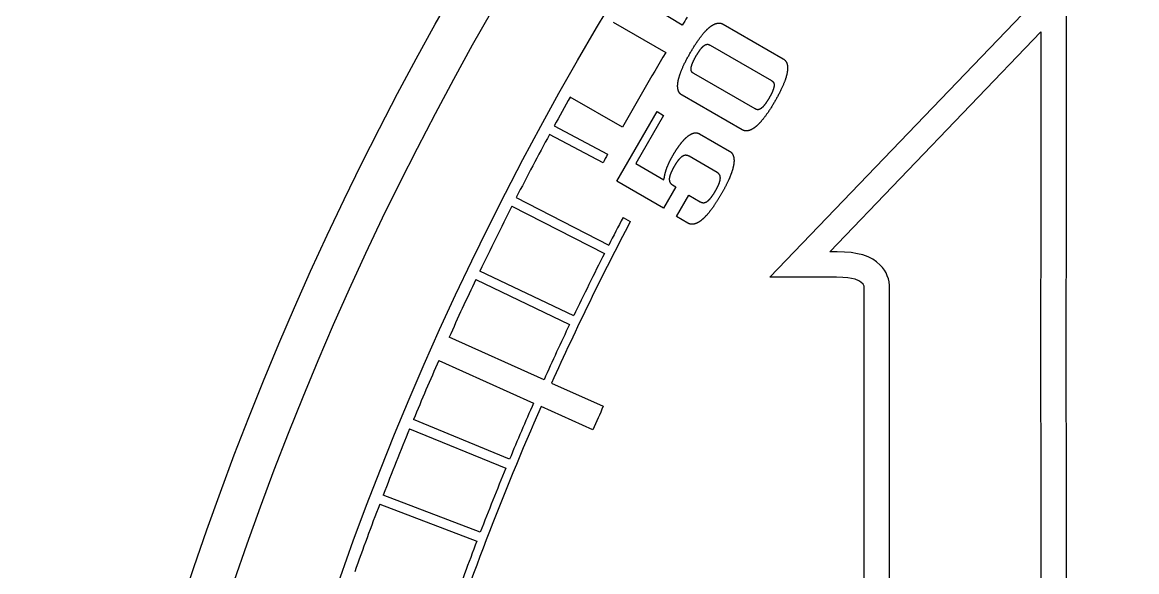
# Model space of a CAD drawing. Extents: x -19.1 to 19.1, y -19.1 to 19.1.
# Drawn here: x -19.15 to -12.61, y 6.12 to 9.34 of the extents above; entities that cross this region are included whole.
import ezdxf

# ---------------------------------------------------------------- set-up
doc = ezdxf.new("R2010")
doc.units = 0
doc.header["$LTSCALE"] = 32.67
doc.layers.add('G_OM_TRIE_D_ESQUISSE__ISO_', color=7, linetype='Continuous')
doc.layers.add('VISIBLE__ISO_', color=7, linetype='Continuous')

msp = doc.modelspace()

# ---------------------------------------------------------------- linework, layer by layer
at = {"layer": 'G_OM_TRIE_D_ESQUISSE__ISO_', "color": 7, "linetype": 'Continuous'}
msp.add_circle((0, 0), 18.9, dxfattribs=at)
at = {"layer": 'VISIBLE__ISO_', "color": 7, "linetype": 'Continuous'}
for p, q in [((-14.7643, 7.8457), (-13.0255, 9.659)), ((-13.0255, 9.659), (-13.0255, 7.9789)), ((-15.2784, 9.3255), (-15.582, 9.5103)), ((-15.6833, 9.3423), (-15.3755, 9.1646)), ((-15.0382, 9.3308), (-14.6871, 9.1283)), ((-14.4126, 7.9957), (-13.1755, 9.2859)), ((-13.1755, 9.2859), (-13.1755, 7.9795)), ((-15.1154, 9.208), (-14.755, 8.9999)), ((-14.8508, 8.8341), (-15.2111, 9.0421)), ((-15.6288, 8.7257), (-15.9366, 8.9034)), ((-14.9279, 8.7112), (-15.2788, 8.914)), ((-15.6616, 8.4088), (-15.4254, 8.8177)), ((-15.3875, 8.7958), (-15.5512, 8.5125)), ((-15.4254, 8.8177), (-15.3875, 8.7958)), ((-16.03, 8.734), (-15.7161, 8.5673)), ((-15.7432, 8.5174), (-16.0572, 8.684)), ((-15.1767, 8.6875), (-15.0017, 8.5865)), ((-15.5512, 8.5125), (-15.3865, 8.4174)), ((-15.0742, 8.4609), (-15.2382, 8.5557)), ((-15.3882, 8.251), (-15.6616, 8.4088)), ((-15.3157, 8.3764), (-15.3882, 8.251)), ((-15.3352, 8.3877), (-15.3157, 8.3764)), ((-16.2522, 8.3132), (-15.7098, 8.0346)), ((-15.3122, 8.2017), (-15.2397, 8.3271)), ((-15.2397, 8.3271), (-15.1736, 8.2889)), ((-16.2778, 8.263), (-15.7347, 7.9857)), ((-15.6259, 8.1965), (-15.5833, 8.173)), ((-15.2459, 8.1635), (-15.3122, 8.2017)), ((-14.3688, 7.9957), (-14.4126, 7.9957)), ((-14.3272, 7.9934), (-14.3688, 7.9957)), ((-14.288, 7.9911), (-14.3272, 7.9934)), ((-14.2511, 7.9841), (-14.288, 7.9911)), ((-14.2187, 7.9772), (-14.2511, 7.9841)), ((-14.1887, 7.9657), (-14.2187, 7.9772)), ((-13.1755, 7.9795), (-13.1778, 7.6979)), ((-13.0255, 7.9789), (-13.0278, 7.6973)), ((-14.161, 7.9518), (-14.1887, 7.9657)), ((-14.138, 7.9357), (-14.161, 7.9518)), ((-14.1172, 7.9172), (-14.138, 7.9357)), ((-14.1033, 7.9034), (-14.1172, 7.9172)), ((-15.9149, 7.6202), (-16.4657, 7.8821)), ((-14.3729, 7.8457), (-14.7643, 7.8457)), ((-14.3358, 7.8436), (-14.3729, 7.8457)), ((-14.0918, 7.8872), (-14.1033, 7.9034)), ((-14.0826, 7.871), (-14.0918, 7.8872)), ((-14.0757, 7.8549), (-14.0826, 7.871)), ((-14.0687, 7.8364), (-14.0757, 7.8549)), ((-16.4894, 7.8323), (-15.9393, 7.569)), ((-14.3063, 7.8419), (-14.3358, 7.8436)), ((-14.2642, 7.834), (-14.3063, 7.8419)), ((-14.2422, 7.8255), (-14.2642, 7.834)), ((-14.2311, 7.8178), (-14.2422, 7.8255)), ((-14.2179, 7.806), (-14.2311, 7.8178)), ((-14.2122, 7.7928), (-14.2179, 7.806)), ((-14.2118, 7.7889), (-14.2122, 7.7928)), ((-14.2118, 5.7126), (-14.2118, 7.7889)), ((-14.0641, 7.818), (-14.0687, 7.8364)), ((-14.0618, 7.7972), (-14.0641, 7.818)), ((-14.0618, 5.7084), (-14.0618, 7.7972)), ((-13.1778, 7.6979), (-13.1778, 7.1302)), ((-13.0278, 7.6973), (-13.0278, 7.1308)), ((-16.0894, 7.2444), (-16.6462, 7.4932)), ((-16.7067, 7.3573), (-16.1506, 7.107)), ((-16.045, 7.2246), (-15.7416, 7.089)), ((-13.1778, 7.1302), (-13.1755, 6.8555)), ((-13.0278, 7.1308), (-13.0255, 6.8562)), ((-15.8031, 6.9507), (-16.1063, 7.0871)), ((-16.2916, 6.7777), (-16.8551, 7.0108)), ((-16.8777, 6.9562), (-16.3132, 6.7255)), ((-13.1755, 6.8555), (-13.1755, 5.6577)), ((-13.0255, 6.8562), (-13.0255, 5.6601)), ((-16.4634, 6.349), (-17.033, 6.5668)), ((-17.0532, 6.514), (-16.4832, 6.2972))]:
    msp.add_line(p, q, dxfattribs=at)
for points in [[(-15.2308, 9.1641), (-15.2282, 9.1685), (-15.2256, 9.1729), (-15.223, 9.1773), (-15.2203, 9.1817), (-15.2177, 9.1861), (-15.2151, 9.1904), (-15.2124, 9.1948), (-15.2097, 9.1991), (-15.207, 9.2035), (-15.2043, 9.2078), (-15.2015, 9.212), (-15.1988, 9.2163), (-15.196, 9.2204), (-15.1933, 9.2245), (-15.1906, 9.2285), (-15.1879, 9.2324), (-15.1853, 9.2362), (-15.1827, 9.2399), (-15.1801, 9.2435), (-15.1776, 9.2469), (-15.1751, 9.2503), (-15.1727, 9.2535), (-15.1703, 9.2567), (-15.168, 9.2597), (-15.1657, 9.2626), (-15.1635, 9.2654), (-15.1613, 9.2681), (-15.1592, 9.2707), (-15.1572, 9.2732), (-15.1552, 9.2756), (-15.1532, 9.2779), (-15.1514, 9.28), (-15.1496, 9.2821), (-15.1478, 9.2841), (-15.1461, 9.286), (-15.1445, 9.2878), (-15.1428, 9.2896), (-15.1412, 9.2913), (-15.1396, 9.2929), (-15.1381, 9.2946), (-15.1365, 9.2962), (-15.1349, 9.2978), (-15.1333, 9.2994), (-15.1317, 9.3009), (-15.1301, 9.3024), (-15.1286, 9.3039), (-15.127, 9.3054), (-15.1254, 9.3068), (-15.1238, 9.3082), (-15.1222, 9.3096), (-15.1206, 9.311), (-15.119, 9.3123), (-15.1174, 9.3136), (-15.1158, 9.3149), (-15.1142, 9.3161), (-15.1127, 9.3173), (-15.1111, 9.3185), (-15.1095, 9.3197), (-15.1079, 9.3208), (-15.1063, 9.3219), (-15.1047, 9.323), (-15.1031, 9.324), (-15.1015, 9.325), (-15.0999, 9.3259), (-15.0983, 9.3269), (-15.0967, 9.3278), (-15.0952, 9.3286), (-15.0936, 9.3294), (-15.092, 9.3302), (-15.0904, 9.331), (-15.0888, 9.3317), (-15.0872, 9.3324), (-15.0856, 9.333), (-15.0841, 9.3336), (-15.0825, 9.3342), (-15.0809, 9.3347), (-15.0793, 9.3352), (-15.0777, 9.3356), (-15.0761, 9.336), (-15.0746, 9.3364), (-15.073, 9.3367), (-15.0714, 9.3369), (-15.0699, 9.3372), (-15.0683, 9.3373), (-15.0668, 9.3375), (-15.0653, 9.3376), (-15.0638, 9.3376), (-15.0624, 9.3376), (-15.0609, 9.3376), (-15.0596, 9.3375), (-15.0582, 9.3374), (-15.0569, 9.3373), (-15.0557, 9.3371), (-15.0545, 9.3369), (-15.0533, 9.3366), (-15.0521, 9.3364), (-15.051, 9.3361), (-15.0499, 9.3358), (-15.0489, 9.3355), (-15.0479, 9.3352), (-15.0469, 9.3349), (-15.046, 9.3345), (-15.0451, 9.3342), (-15.0442, 9.3338), (-15.0434, 9.3334), (-15.0426, 9.3331), (-15.0418, 9.3327), (-15.0411, 9.3323), (-15.0403, 9.332), (-15.0396, 9.3316), (-15.0389, 9.3312), (-15.0382, 9.3308)], [(-15.2788, 8.914), (-15.2795, 8.9144), (-15.2802, 8.9148), (-15.2809, 8.9153), (-15.2816, 8.9157), (-15.2823, 8.9162), (-15.283, 8.9167), (-15.2837, 8.9172), (-15.2844, 8.9177), (-15.2852, 8.9183), (-15.2859, 8.9189), (-15.2867, 8.9195), (-15.2875, 8.9202), (-15.2882, 8.9209), (-15.289, 8.9217), (-15.2898, 8.9225), (-15.2906, 8.9233), (-15.2914, 8.9241), (-15.2922, 8.9251), (-15.293, 8.926), (-15.2938, 8.927), (-15.2946, 8.9281), (-15.2953, 8.9292), (-15.2961, 8.9303), (-15.2968, 8.9315), (-15.2976, 8.9328), (-15.2983, 8.9341), (-15.2989, 8.9355), (-15.2996, 8.9368), (-15.3002, 8.9383), (-15.3008, 8.9397), (-15.3013, 8.9412), (-15.3018, 8.9428), (-15.3023, 8.9443), (-15.3028, 8.9459), (-15.3032, 8.9475), (-15.3036, 8.9491), (-15.3039, 8.9507), (-15.3042, 8.9524), (-15.3045, 8.954), (-15.3047, 8.9557), (-15.3049, 8.9574), (-15.3051, 8.9592), (-15.3052, 8.9609), (-15.3054, 8.9627), (-15.3054, 8.9645), (-15.3055, 8.9663), (-15.3055, 8.9681), (-15.3055, 8.9699), (-15.3055, 8.9718), (-15.3054, 8.9737), (-15.3053, 8.9756), (-15.3052, 8.9775), (-15.305, 8.9794), (-15.3049, 8.9813), (-15.3047, 8.9833), (-15.3044, 8.9853), (-15.3042, 8.9873), (-15.3039, 8.9893), (-15.3036, 8.9913), (-15.3033, 8.9933), (-15.3029, 8.9953), (-15.3025, 8.9974), (-15.3021, 8.9995), (-15.3017, 9.0016), (-15.3012, 9.0037), (-15.3007, 9.0058), (-15.3003, 9.0079), (-15.2997, 9.01), (-15.2992, 9.0122), (-15.2986, 9.0143), (-15.298, 9.0165), (-15.2974, 9.0186), (-15.2968, 9.0208), (-15.2962, 9.023), (-15.2955, 9.0253), (-15.2948, 9.0276), (-15.294, 9.0299), (-15.2932, 9.0323), (-15.2924, 9.0348), (-15.2915, 9.0374), (-15.2905, 9.0401), (-15.2895, 9.043), (-15.2885, 9.0459), (-15.2873, 9.0489), (-15.2862, 9.052), (-15.2849, 9.0552), (-15.2836, 9.0586), (-15.2822, 9.062), (-15.2807, 9.0655), (-15.2792, 9.0692), (-15.2776, 9.0729), (-15.2759, 9.0767), (-15.2742, 9.0806), (-15.2724, 9.0846), (-15.2705, 9.0887), (-15.2685, 9.0929), (-15.2665, 9.0972), (-15.2644, 9.1015), (-15.2622, 9.1059), (-15.26, 9.1103), (-15.2577, 9.1148), (-15.2554, 9.1193), (-15.253, 9.1238), (-15.2506, 9.1283), (-15.2482, 9.1329), (-15.2457, 9.1373), (-15.2433, 9.1418), (-15.2408, 9.1463), (-15.2383, 9.1507), (-15.2358, 9.1552), (-15.2333, 9.1596), (-15.2308, 9.1641)], [(-15.2111, 9.0421), (-15.2118, 9.0425), (-15.2124, 9.0429), (-15.2131, 9.0433), (-15.2137, 9.0436), (-15.2143, 9.044), (-15.2149, 9.0444), (-15.2155, 9.0448), (-15.2161, 9.0452), (-15.2167, 9.0456), (-15.2172, 9.046), (-15.2177, 9.0465), (-15.2183, 9.0469), (-15.2187, 9.0473), (-15.2192, 9.0478), (-15.2197, 9.0482), (-15.2201, 9.0487), (-15.2205, 9.0491), (-15.2209, 9.0496), (-15.2213, 9.05), (-15.2216, 9.0505), (-15.222, 9.0509), (-15.2223, 9.0514), (-15.2226, 9.0519), (-15.2229, 9.0523), (-15.2232, 9.0528), (-15.2234, 9.0532), (-15.2237, 9.0537), (-15.2239, 9.0541), (-15.2241, 9.0546), (-15.2244, 9.055), (-15.2246, 9.0555), (-15.2248, 9.056), (-15.2249, 9.0565), (-15.2251, 9.057), (-15.2253, 9.0575), (-15.2254, 9.058), (-15.2256, 9.0586), (-15.2257, 9.0591), (-15.2259, 9.0597), (-15.226, 9.0603), (-15.2261, 9.0608), (-15.2262, 9.0614), (-15.2263, 9.0621), (-15.2264, 9.0627), (-15.2265, 9.0633), (-15.2265, 9.064), (-15.2266, 9.0646), (-15.2266, 9.0653), (-15.2267, 9.066), (-15.2267, 9.0667), (-15.2267, 9.0674), (-15.2267, 9.0682), (-15.2267, 9.0689), (-15.2267, 9.0697), (-15.2266, 9.0705), (-15.2266, 9.0713), (-15.2265, 9.0721), (-15.2264, 9.0729), (-15.2263, 9.0737), (-15.2262, 9.0746), (-15.2261, 9.0755), (-15.226, 9.0763), (-15.2258, 9.0773), (-15.2256, 9.0782), (-15.2255, 9.0791), (-15.2253, 9.0801), (-15.2251, 9.081), (-15.2248, 9.082), (-15.2246, 9.083), (-15.2243, 9.0841), (-15.2241, 9.0851), (-15.2238, 9.0862), (-15.2235, 9.0872), (-15.2232, 9.0883), (-15.2228, 9.0895), (-15.2225, 9.0906), (-15.2221, 9.0917), (-15.2217, 9.0929), (-15.2213, 9.0941), (-15.2209, 9.0953), (-15.2204, 9.0966), (-15.22, 9.0978), (-15.2195, 9.0991), (-15.219, 9.1004), (-15.2185, 9.1017), (-15.2179, 9.103), (-15.2174, 9.1044), (-15.2168, 9.1058), (-15.2162, 9.1071), (-15.2156, 9.1086), (-15.215, 9.11), (-15.2143, 9.1115), (-15.2136, 9.113), (-15.2129, 9.1145), (-15.2122, 9.116), (-15.2115, 9.1175), (-15.2107, 9.1191), (-15.2099, 9.1207), (-15.2091, 9.1223), (-15.2083, 9.124), (-15.2074, 9.1256), (-15.2066, 9.1273), (-15.2057, 9.129), (-15.2048, 9.1307), (-15.2038, 9.1324), (-15.2029, 9.1341), (-15.202, 9.1359), (-15.201, 9.1376), (-15.2, 9.1394), (-15.199, 9.1411), (-15.198, 9.1429), (-15.197, 9.1446), (-15.196, 9.1464), (-15.195, 9.1481), (-15.194, 9.1499), (-15.1929, 9.1516), (-15.1919, 9.1533), (-15.1909, 9.155), (-15.1899, 9.1567), (-15.1888, 9.1583), (-15.1878, 9.16), (-15.1868, 9.1616), (-15.1858, 9.1632), (-15.1848, 9.1647), (-15.1838, 9.1662), (-15.1828, 9.1678), (-15.1818, 9.1692), (-15.1808, 9.1707), (-15.1798, 9.1721), (-15.1789, 9.1735), (-15.1779, 9.1749), (-15.177, 9.1762), (-15.176, 9.1775), (-15.1751, 9.1788), (-15.1742, 9.18), (-15.1733, 9.1812), (-15.1724, 9.1824), (-15.1715, 9.1836), (-15.1706, 9.1847), (-15.1697, 9.1858), (-15.1688, 9.1869), (-15.168, 9.1879), (-15.1671, 9.1889), (-15.1663, 9.1899), (-15.1655, 9.1909), (-15.1646, 9.1919), (-15.1638, 9.1928), (-15.163, 9.1937), (-15.1622, 9.1946), (-15.1614, 9.1954), (-15.1606, 9.1962), (-15.1598, 9.197), (-15.159, 9.1978), (-15.1583, 9.1986), (-15.1575, 9.1993), (-15.1568, 9.2), (-15.156, 9.2007), (-15.1553, 9.2014), (-15.1545, 9.202), (-15.1538, 9.2026), (-15.1531, 9.2032), (-15.1524, 9.2038), (-15.1517, 9.2044), (-15.151, 9.2049), (-15.1503, 9.2054), (-15.1496, 9.2059), (-15.149, 9.2064), (-15.1483, 9.2069), (-15.1476, 9.2073), (-15.147, 9.2077), (-15.1463, 9.2082), (-15.1457, 9.2085), (-15.1451, 9.2089), (-15.1444, 9.2093), (-15.1438, 9.2096), (-15.1432, 9.2099), (-15.1426, 9.2102), (-15.142, 9.2105), (-15.1414, 9.2108), (-15.1408, 9.211), (-15.1402, 9.2113), (-15.1396, 9.2115), (-15.1391, 9.2117), (-15.1385, 9.2119), (-15.1379, 9.2121), (-15.1374, 9.2122), (-15.1368, 9.2124), (-15.1363, 9.2125), (-15.1358, 9.2126), (-15.1352, 9.2127), (-15.1347, 9.2128), (-15.1342, 9.2129), (-15.1337, 9.213), (-15.1332, 9.213), (-15.1326, 9.2131), (-15.1321, 9.2131), (-15.1316, 9.2132), (-15.1311, 9.2132), (-15.1306, 9.2132), (-15.1301, 9.2131), (-15.1295, 9.2131), (-15.129, 9.2131), (-15.1284, 9.213), (-15.1278, 9.213), (-15.1273, 9.2129), (-15.1267, 9.2128), (-15.1261, 9.2127), (-15.1255, 9.2125), (-15.1249, 9.2124), (-15.1243, 9.2122), (-15.1237, 9.212), (-15.123, 9.2118), (-15.1224, 9.2116), (-15.1218, 9.2113), (-15.1212, 9.2111), (-15.1205, 9.2108), (-15.1199, 9.2105), (-15.1192, 9.2102), (-15.1186, 9.2098), (-15.118, 9.2095), (-15.1173, 9.2091), (-15.1167, 9.2088), (-15.116, 9.2084), (-15.1154, 9.208)], [(-14.6871, 9.1283), (-14.6865, 9.1278), (-14.6858, 9.1274), (-14.6851, 9.127), (-14.6844, 9.1265), (-14.6837, 9.1261), (-14.683, 9.1256), (-14.6823, 9.1251), (-14.6815, 9.1245), (-14.6808, 9.1239), (-14.68, 9.1233), (-14.6793, 9.1227), (-14.6785, 9.122), (-14.6777, 9.1213), (-14.6769, 9.1206), (-14.6761, 9.1198), (-14.6753, 9.119), (-14.6745, 9.1181), (-14.6738, 9.1172), (-14.673, 9.1162), (-14.6722, 9.1152), (-14.6714, 9.1142), (-14.6706, 9.1131), (-14.6699, 9.1119), (-14.6691, 9.1107), (-14.6684, 9.1094), (-14.6677, 9.1081), (-14.667, 9.1068), (-14.6664, 9.1054), (-14.6658, 9.1039), (-14.6652, 9.1025), (-14.6646, 9.101), (-14.6641, 9.0995), (-14.6636, 9.0979), (-14.6632, 9.0963), (-14.6628, 9.0947), (-14.6624, 9.0931), (-14.6621, 9.0915), (-14.6618, 9.0899), (-14.6615, 9.0882), (-14.6612, 9.0865), (-14.661, 9.0848), (-14.6609, 9.083), (-14.6607, 9.0813), (-14.6606, 9.0795), (-14.6605, 9.0777), (-14.6605, 9.0759), (-14.6604, 9.0741), (-14.6605, 9.0723), (-14.6605, 9.0704), (-14.6606, 9.0685), (-14.6607, 9.0666), (-14.6608, 9.0647), (-14.6609, 9.0628), (-14.6611, 9.0608), (-14.6613, 9.0589), (-14.6615, 9.0569), (-14.6618, 9.0549), (-14.6621, 9.0529), (-14.6624, 9.0509), (-14.6627, 9.0489), (-14.6631, 9.0468), (-14.6635, 9.0448), (-14.6639, 9.0427), (-14.6643, 9.0406), (-14.6647, 9.0385), (-14.6652, 9.0364), (-14.6657, 9.0343), (-14.6662, 9.0322), (-14.6668, 9.03), (-14.6673, 9.0279), (-14.6679, 9.0257), (-14.6685, 9.0235), (-14.6692, 9.0213), (-14.6698, 9.0191), (-14.6705, 9.0169), (-14.6712, 9.0146), (-14.672, 9.0122), (-14.6728, 9.0098), (-14.6736, 9.0073), (-14.6745, 9.0047), (-14.6754, 9.002), (-14.6764, 8.9992), (-14.6775, 8.9963), (-14.6786, 8.9932), (-14.6798, 8.9901), (-14.6811, 8.9869), (-14.6824, 8.9835), (-14.6838, 8.9801), (-14.6852, 8.9766), (-14.6868, 8.973), (-14.6884, 8.9692), (-14.69, 8.9654), (-14.6918, 8.9615), (-14.6936, 8.9575), (-14.6955, 8.9534), (-14.6975, 8.9492), (-14.6995, 8.9449), (-14.7016, 8.9406), (-14.7038, 8.9362), (-14.706, 8.9318), (-14.7083, 8.9273), (-14.7106, 8.9228), (-14.713, 8.9182), (-14.7154, 8.9137), (-14.7178, 8.9092), (-14.7202, 8.9047), (-14.7227, 8.9003), (-14.7252, 8.8958), (-14.7277, 8.8913), (-14.7302, 8.8869), (-14.7327, 8.8824), (-14.7352, 8.878)], [(-14.755, 8.9999), (-14.7545, 8.9996), (-14.754, 8.9993), (-14.7534, 8.999), (-14.7529, 8.9987), (-14.7524, 8.9984), (-14.7519, 8.9981), (-14.7514, 8.9978), (-14.751, 8.9975), (-14.7505, 8.9972), (-14.7501, 8.9969), (-14.7496, 8.9966), (-14.7492, 8.9963), (-14.7488, 8.996), (-14.7484, 8.9957), (-14.7481, 8.9954), (-14.7477, 8.9951), (-14.7474, 8.9948), (-14.747, 8.9945), (-14.7467, 8.9942), (-14.7464, 8.9939), (-14.7461, 8.9936), (-14.7458, 8.9932), (-14.7455, 8.9929), (-14.7452, 8.9926), (-14.745, 8.9923), (-14.7447, 8.9919), (-14.7444, 8.9916), (-14.7441, 8.9912), (-14.7439, 8.9909), (-14.7436, 8.9905), (-14.7434, 8.9901), (-14.7431, 8.9897), (-14.7429, 8.9893), (-14.7427, 8.9889), (-14.7424, 8.9884), (-14.7422, 8.988), (-14.742, 8.9876), (-14.7418, 8.9871), (-14.7416, 8.9866), (-14.7414, 8.9862), (-14.7412, 8.9857), (-14.741, 8.9852), (-14.7409, 8.9846), (-14.7407, 8.9841), (-14.7405, 8.9836), (-14.7404, 8.983), (-14.7403, 8.9825), (-14.7401, 8.9819), (-14.74, 8.9813), (-14.7399, 8.9807), (-14.7398, 8.9801), (-14.7397, 8.9795), (-14.7397, 8.9788), (-14.7396, 8.9782), (-14.7395, 8.9775), (-14.7395, 8.9768), (-14.7395, 8.9761), (-14.7394, 8.9754), (-14.7394, 8.9747), (-14.7394, 8.974), (-14.7395, 8.9733), (-14.7395, 8.9726), (-14.7395, 8.9718), (-14.7396, 8.9711), (-14.7396, 8.9704), (-14.7397, 8.9697), (-14.7397, 8.969), (-14.7398, 8.9683), (-14.7399, 8.9676), (-14.74, 8.967), (-14.7401, 8.9663), (-14.7402, 8.9657), (-14.7403, 8.965), (-14.7404, 8.9644), (-14.7405, 8.9637), (-14.7407, 8.9631), (-14.7408, 8.9625), (-14.7409, 8.9619), (-14.741, 8.9614), (-14.7412, 8.9608), (-14.7413, 8.9602), (-14.7414, 8.9597), (-14.7415, 8.9591), (-14.7417, 8.9586), (-14.7418, 8.9581), (-14.7419, 8.9576), (-14.7421, 8.957), (-14.7422, 8.9565), (-14.7424, 8.956), (-14.7425, 8.9554), (-14.7427, 8.9549), (-14.7428, 8.9543), (-14.743, 8.9538), (-14.7432, 8.9532), (-14.7433, 8.9527), (-14.7435, 8.9521), (-14.7437, 8.9515), (-14.7439, 8.951), (-14.7441, 8.9504), (-14.7442, 8.9498), (-14.7444, 8.9492), (-14.7446, 8.9486), (-14.7449, 8.948), (-14.7451, 8.9474), (-14.7453, 8.9468), (-14.7455, 8.9462), (-14.7457, 8.9456), (-14.746, 8.9449), (-14.7462, 8.9443), (-14.7464, 8.9437), (-14.7467, 8.943), (-14.7469, 8.9424), (-14.7472, 8.9417), (-14.7474, 8.9411), (-14.7477, 8.9404), (-14.748, 8.9397), (-14.7482, 8.9391), (-14.7485, 8.9384), (-14.7488, 8.9377), (-14.7491, 8.937), (-14.7494, 8.9363), (-14.7497, 8.9356), (-14.75, 8.9349), (-14.7503, 8.9342), (-14.7506, 8.9335), (-14.7509, 8.9328), (-14.7512, 8.9321), (-14.7516, 8.9313), (-14.7519, 8.9306), (-14.7522, 8.9299), (-14.7526, 8.9291), (-14.7529, 8.9284), (-14.7533, 8.9276), (-14.7536, 8.9268), (-14.754, 8.9261), (-14.7544, 8.9253), (-14.7548, 8.9245), (-14.7551, 8.9237), (-14.7555, 8.9229), (-14.7559, 8.9221), (-14.7563, 8.9213), (-14.7567, 8.9205), (-14.7571, 8.9197), (-14.7575, 8.9189), (-14.758, 8.9181), (-14.7584, 8.9172), (-14.7588, 8.9164), (-14.7593, 8.9155), (-14.7597, 8.9147), (-14.7602, 8.9138), (-14.7606, 8.913), (-14.7611, 8.9121), (-14.7615, 8.9112), (-14.762, 8.9104), (-14.7625, 8.9095), (-14.763, 8.9086), (-14.7635, 8.9077), (-14.764, 8.9068), (-14.7645, 8.9059), (-14.765, 8.905), (-14.7655, 8.9041), (-14.766, 8.9031), (-14.7665, 8.9022), (-14.767, 8.9013), (-14.7675, 8.9004), (-14.7681, 8.8995), (-14.7686, 8.8985), (-14.7691, 8.8976)], [(-14.7691, 8.8976), (-14.7697, 8.8967), (-14.7702, 8.8958), (-14.7707, 8.8949), (-14.7713, 8.8939), (-14.7718, 8.893), (-14.7723, 8.8921), (-14.7729, 8.8912), (-14.7734, 8.8903), (-14.774, 8.8894), (-14.7745, 8.8885), (-14.775, 8.8877), (-14.7756, 8.8868), (-14.7761, 8.8859), (-14.7766, 8.8851), (-14.7771, 8.8842), (-14.7777, 8.8834), (-14.7782, 8.8825), (-14.7787, 8.8817), (-14.7792, 8.8809), (-14.7797, 8.8801), (-14.7803, 8.8793), (-14.7808, 8.8785), (-14.7813, 8.8777), (-14.7818, 8.8769), (-14.7823, 8.8761), (-14.7828, 8.8754), (-14.7833, 8.8746), (-14.7838, 8.8739), (-14.7843, 8.8731), (-14.7848, 8.8724), (-14.7853, 8.8717), (-14.7857, 8.871), (-14.7862, 8.8702), (-14.7867, 8.8695), (-14.7872, 8.8688), (-14.7877, 8.8682), (-14.7882, 8.8675), (-14.7886, 8.8668), (-14.7891, 8.8661), (-14.7896, 8.8655), (-14.79, 8.8648), (-14.7905, 8.8642), (-14.791, 8.8636), (-14.7914, 8.8629), (-14.7919, 8.8623), (-14.7924, 8.8617), (-14.7928, 8.8611), (-14.7933, 8.8605), (-14.7937, 8.8599), (-14.7942, 8.8593), (-14.7946, 8.8587), (-14.7951, 8.8582), (-14.7955, 8.8576), (-14.7959, 8.857), (-14.7964, 8.8565), (-14.7968, 8.8559), (-14.7973, 8.8554), (-14.7977, 8.8549), (-14.7981, 8.8543), (-14.7985, 8.8538), (-14.799, 8.8533), (-14.7994, 8.8528), (-14.7998, 8.8523), (-14.8002, 8.8518), (-14.8007, 8.8513), (-14.8011, 8.8508), (-14.8015, 8.8504), (-14.8019, 8.8499), (-14.8023, 8.8494), (-14.8027, 8.849), (-14.8031, 8.8485), (-14.8035, 8.8481), (-14.8039, 8.8477), (-14.8043, 8.8472), (-14.8047, 8.8468), (-14.8051, 8.8464), (-14.8055, 8.846), (-14.8059, 8.8456), (-14.8063, 8.8452), (-14.8067, 8.8448), (-14.8071, 8.8444), (-14.8075, 8.844), (-14.8079, 8.8436), (-14.8083, 8.8432), (-14.8086, 8.8429), (-14.8091, 8.8425), (-14.8095, 8.8421), (-14.8099, 8.8417), (-14.8103, 8.8413), (-14.8108, 8.8409), (-14.8112, 8.8405), (-14.8117, 8.8401), (-14.8121, 8.8397), (-14.8126, 8.8393), (-14.8131, 8.8389), (-14.8136, 8.8385), (-14.8141, 8.838), (-14.8147, 8.8376), (-14.8152, 8.8372), (-14.8157, 8.8368), (-14.8163, 8.8364), (-14.8169, 8.836), (-14.8174, 8.8355), (-14.818, 8.8351), (-14.8186, 8.8347), (-14.8192, 8.8344), (-14.8199, 8.834), (-14.8205, 8.8336), (-14.8211, 8.8332), (-14.8217, 8.8329), (-14.8223, 8.8326), (-14.8229, 8.8322), (-14.8236, 8.8319), (-14.8242, 8.8316), (-14.8248, 8.8314), (-14.8253, 8.8311), (-14.8259, 8.8309), (-14.8265, 8.8307), (-14.8271, 8.8304), (-14.8276, 8.8303), (-14.8282, 8.8301), (-14.8288, 8.8299), (-14.8293, 8.8298), (-14.8299, 8.8296), (-14.8304, 8.8295), (-14.8309, 8.8294), (-14.8314, 8.8293), (-14.832, 8.8292), (-14.8325, 8.8291), (-14.833, 8.8291), (-14.8335, 8.829), (-14.834, 8.829), (-14.8345, 8.829), (-14.8349, 8.8289), (-14.8354, 8.8289), (-14.8359, 8.8289), (-14.8364, 8.829), (-14.8368, 8.829), (-14.8373, 8.829), (-14.8377, 8.8291), (-14.8382, 8.8291), (-14.8386, 8.8292), (-14.8391, 8.8292), (-14.8395, 8.8293), (-14.8399, 8.8294), (-14.8403, 8.8295), (-14.8407, 8.8296), (-14.8412, 8.8297), (-14.8416, 8.8298), (-14.842, 8.8299), (-14.8424, 8.8301), (-14.8429, 8.8302), (-14.8433, 8.8304), (-14.8438, 8.8305), (-14.8442, 8.8307), (-14.8447, 8.8309), (-14.8452, 8.8311), (-14.8456, 8.8313), (-14.8461, 8.8315), (-14.8466, 8.8318), (-14.8471, 8.832), (-14.8476, 8.8323), (-14.8482, 8.8326), (-14.8487, 8.8329), (-14.8492, 8.8332), (-14.8497, 8.8334), (-14.8502, 8.8337), (-14.8508, 8.8341)], [(-14.7352, 8.878), (-14.7378, 8.8736), (-14.7404, 8.8692), (-14.743, 8.8648), (-14.7456, 8.8604), (-14.7483, 8.856), (-14.7509, 8.8517), (-14.7536, 8.8473), (-14.7563, 8.843), (-14.759, 8.8386), (-14.7617, 8.8343), (-14.7645, 8.8301), (-14.7672, 8.8259), (-14.7699, 8.8217), (-14.7727, 8.8176), (-14.7754, 8.8136), (-14.7781, 8.8097), (-14.7807, 8.8059), (-14.7833, 8.8023), (-14.7858, 8.7987), (-14.7884, 8.7952), (-14.7908, 8.7918), (-14.7933, 8.7886), (-14.7956, 8.7855), (-14.798, 8.7824), (-14.8003, 8.7795), (-14.8025, 8.7767), (-14.8047, 8.774), (-14.8068, 8.7714), (-14.8088, 8.7689), (-14.8108, 8.7666), (-14.8128, 8.7643), (-14.8146, 8.7621), (-14.8164, 8.76), (-14.8182, 8.7581), (-14.8199, 8.7562), (-14.8215, 8.7543), (-14.8232, 8.7526), (-14.8248, 8.7509), (-14.8264, 8.7492), (-14.8279, 8.7475), (-14.8295, 8.7459), (-14.8311, 8.7443), (-14.8327, 8.7428), (-14.8343, 8.7412), (-14.8359, 8.7397), (-14.8374, 8.7382), (-14.839, 8.7368), (-14.8406, 8.7353), (-14.8422, 8.7339), (-14.8438, 8.7325), (-14.8454, 8.7311), (-14.847, 8.7298), (-14.8486, 8.7285), (-14.8502, 8.7272), (-14.8518, 8.726), (-14.8534, 8.7248), (-14.855, 8.7236), (-14.8565, 8.7224), (-14.8581, 8.7213), (-14.8597, 8.7202), (-14.8613, 8.7192), (-14.8629, 8.7181), (-14.8645, 8.7171), (-14.8661, 8.7162), (-14.8677, 8.7152), (-14.8693, 8.7143), (-14.8709, 8.7135), (-14.8725, 8.7127), (-14.8741, 8.7119), (-14.8756, 8.7111), (-14.8772, 8.7104), (-14.8788, 8.7097), (-14.8804, 8.7091), (-14.882, 8.7085), (-14.8836, 8.7079), (-14.8852, 8.7074), (-14.8867, 8.7069), (-14.8883, 8.7065), (-14.8899, 8.7061), (-14.8915, 8.7057), (-14.8931, 8.7054), (-14.8946, 8.7051), (-14.8962, 8.7049), (-14.8978, 8.7047), (-14.8993, 8.7046), (-14.9008, 8.7045), (-14.9023, 8.7044), (-14.9037, 8.7044), (-14.9051, 8.7045), (-14.9065, 8.7045), (-14.9079, 8.7047), (-14.9092, 8.7048), (-14.9104, 8.705), (-14.9116, 8.7052), (-14.9128, 8.7054), (-14.914, 8.7057), (-14.9151, 8.706), (-14.9162, 8.7063), (-14.9172, 8.7066), (-14.9182, 8.7069), (-14.9192, 8.7072), (-14.9201, 8.7076), (-14.921, 8.7079), (-14.9219, 8.7083), (-14.9227, 8.7086), (-14.9235, 8.709), (-14.9243, 8.7094), (-14.9251, 8.7097), (-14.9258, 8.7101), (-14.9265, 8.7105), (-14.9272, 8.7109), (-14.9279, 8.7112)], [(-15.3364, 8.5557), (-15.335, 8.558), (-15.3337, 8.5602), (-15.3324, 8.5625), (-15.331, 8.5648), (-15.3297, 8.567), (-15.3283, 8.5693), (-15.327, 8.5715), (-15.3257, 8.5737), (-15.3243, 8.576), (-15.323, 8.5781), (-15.3216, 8.5803), (-15.3202, 8.5825), (-15.3189, 8.5846), (-15.3175, 8.5868), (-15.3162, 8.5889), (-15.3148, 8.591), (-15.3135, 8.5931), (-15.3121, 8.5951), (-15.3107, 8.5972), (-15.3094, 8.5992), (-15.308, 8.6012), (-15.3067, 8.6032), (-15.3053, 8.6052), (-15.304, 8.6071), (-15.3026, 8.6091), (-15.3013, 8.611), (-15.3, 8.6129), (-15.2986, 8.6148), (-15.2973, 8.6166), (-15.2959, 8.6184), (-15.2946, 8.6203), (-15.2933, 8.6221), (-15.2919, 8.6238), (-15.2906, 8.6256), (-15.2893, 8.6273), (-15.2879, 8.6291), (-15.2866, 8.6308), (-15.2853, 8.6324), (-15.2839, 8.6341), (-15.2826, 8.6357), (-15.2813, 8.6373), (-15.28, 8.6389), (-15.2787, 8.6405), (-15.2773, 8.6421), (-15.276, 8.6436), (-15.2747, 8.6451), (-15.2734, 8.6466), (-15.2721, 8.6481), (-15.2708, 8.6495), (-15.2695, 8.651), (-15.2682, 8.6524), (-15.2669, 8.6537), (-15.2656, 8.6551), (-15.2643, 8.6564), (-15.263, 8.6578), (-15.2617, 8.6591), (-15.2604, 8.6603), (-15.2591, 8.6616), (-15.2578, 8.6628), (-15.2566, 8.664), (-15.2553, 8.6652), (-15.254, 8.6664), (-15.2527, 8.6675), (-15.2514, 8.6686), (-15.2502, 8.6697), (-15.2489, 8.6708), (-15.2476, 8.6718), (-15.2464, 8.6729), (-15.2451, 8.6739), (-15.2439, 8.6748), (-15.2426, 8.6758), (-15.2414, 8.6767), (-15.2401, 8.6776), (-15.2389, 8.6785), (-15.2376, 8.6794), (-15.2364, 8.6802), (-15.2352, 8.681), (-15.2339, 8.6818), (-15.2327, 8.6826), (-15.2315, 8.6833), (-15.2302, 8.684), (-15.229, 8.6847), (-15.2278, 8.6854), (-15.2266, 8.686), (-15.2254, 8.6866), (-15.2241, 8.6872), (-15.2229, 8.6878), (-15.2217, 8.6883), (-15.2205, 8.6888), (-15.2193, 8.6893), (-15.2181, 8.6898), (-15.2169, 8.6902), (-15.2158, 8.6906), (-15.2146, 8.691), (-15.2134, 8.6914), (-15.2122, 8.6917), (-15.211, 8.692), (-15.2098, 8.6923), (-15.2087, 8.6925), (-15.2075, 8.6927), (-15.2063, 8.6929), (-15.2052, 8.6931), (-15.204, 8.6932), (-15.2029, 8.6933), (-15.2017, 8.6934), (-15.2006, 8.6935), (-15.1994, 8.6935), (-15.1983, 8.6935), (-15.1971, 8.6935), (-15.196, 8.6934), (-15.1949, 8.6933), (-15.1937, 8.6932), (-15.1926, 8.6931), (-15.1915, 8.6929), (-15.1904, 8.6927), (-15.1893, 8.6925), (-15.1882, 8.6922), (-15.1871, 8.6919), (-15.186, 8.6916), (-15.1849, 8.6912), (-15.1839, 8.6908), (-15.1828, 8.6904), (-15.1818, 8.69), (-15.1808, 8.6895), (-15.1797, 8.689), (-15.1787, 8.6885), (-15.1777, 8.688), (-15.1767, 8.6875)], [(-15.0017, 8.5865), (-15.0007, 8.5859), (-14.9997, 8.5853), (-14.9988, 8.5846), (-14.9978, 8.584), (-14.9968, 8.5833), (-14.9959, 8.5826), (-14.995, 8.5819), (-14.9941, 8.5812), (-14.9932, 8.5804), (-14.9923, 8.5796), (-14.9915, 8.5788), (-14.9907, 8.578), (-14.9898, 8.5771), (-14.9891, 8.5763), (-14.9883, 8.5754), (-14.9876, 8.5744), (-14.9868, 8.5735), (-14.9861, 8.5725), (-14.9854, 8.5716), (-14.9848, 8.5706), (-14.9841, 8.5695), (-14.9835, 8.5685), (-14.9829, 8.5674), (-14.9823, 8.5664), (-14.9817, 8.5653), (-14.9812, 8.5641), (-14.9807, 8.563), (-14.9802, 8.5618), (-14.9797, 8.5606), (-14.9793, 8.5594), (-14.9788, 8.5582), (-14.9784, 8.557), (-14.978, 8.5557), (-14.9777, 8.5544), (-14.9773, 8.5531), (-14.977, 8.5518), (-14.9767, 8.5504), (-14.9764, 8.549), (-14.9761, 8.5477), (-14.9759, 8.5462), (-14.9757, 8.5448), (-14.9755, 8.5434), (-14.9753, 8.5419), (-14.9752, 8.5404), (-14.975, 8.5389), (-14.9749, 8.5373), (-14.9748, 8.5358), (-14.9748, 8.5342), (-14.9747, 8.5326), (-14.9747, 8.5309), (-14.9747, 8.5293), (-14.9748, 8.5276), (-14.9748, 8.5259), (-14.9749, 8.5242), (-14.975, 8.5225), (-14.9751, 8.5207), (-14.9753, 8.5189), (-14.9754, 8.5171), (-14.9756, 8.5153), (-14.9758, 8.5135), (-14.9761, 8.5116), (-14.9763, 8.5097), (-14.9766, 8.5078), (-14.9769, 8.5059), (-14.9773, 8.5039), (-14.9776, 8.5019), (-14.978, 8.4999), (-14.9784, 8.4979), (-14.9788, 8.4959), (-14.9793, 8.4938), (-14.9798, 8.4917), (-14.9803, 8.4896), (-14.9808, 8.4874), (-14.9814, 8.4853), (-14.9819, 8.4831), (-14.9825, 8.4809), (-14.9832, 8.4786), (-14.9838, 8.4764), (-14.9845, 8.4741), (-14.9852, 8.4718), (-14.9859, 8.4695), (-14.9867, 8.4671), (-14.9875, 8.4648), (-14.9883, 8.4624), (-14.9891, 8.4599), (-14.9899, 8.4575), (-14.9908, 8.455), (-14.9917, 8.4525), (-14.9927, 8.45), (-14.9936, 8.4475), (-14.9946, 8.4449), (-14.9956, 8.4423), (-14.9967, 8.4397), (-14.9977, 8.4371), (-14.9988, 8.4344), (-14.9999, 8.4317), (-15.0011, 8.429), (-15.0022, 8.4263), (-15.0034, 8.4235), (-15.0047, 8.4207), (-15.0059, 8.4179), (-15.0072, 8.4151), (-15.0085, 8.4122), (-15.0098, 8.4093), (-15.0112, 8.4064), (-15.0126, 8.4035), (-15.014, 8.4005), (-15.0155, 8.3975), (-15.0169, 8.3945), (-15.0184, 8.3915), (-15.02, 8.3884), (-15.0215, 8.3853), (-15.0231, 8.3822), (-15.0247, 8.3791), (-15.0263, 8.3759), (-15.028, 8.3727), (-15.0297, 8.3695), (-15.0314, 8.3663), (-15.0332, 8.3631), (-15.0349, 8.3598), (-15.0367, 8.3566), (-15.0385, 8.3533), (-15.0404, 8.35), (-15.0422, 8.3467), (-15.0441, 8.3434), (-15.046, 8.3401), (-15.0478, 8.3368), (-15.0497, 8.3335)], [(-15.3843, 8.4213), (-15.3842, 8.4222), (-15.3841, 8.423), (-15.3841, 8.4238), (-15.384, 8.4247), (-15.384, 8.4255), (-15.3839, 8.4264), (-15.3838, 8.4272), (-15.3837, 8.4281), (-15.3836, 8.4289), (-15.3836, 8.4298), (-15.3835, 8.4306), (-15.3833, 8.4315), (-15.3832, 8.4324), (-15.3831, 8.4332), (-15.383, 8.4341), (-15.3829, 8.435), (-15.3827, 8.4359), (-15.3826, 8.4368), (-15.3824, 8.4377), (-15.3823, 8.4386), (-15.3821, 8.4396), (-15.3819, 8.4406), (-15.3818, 8.4416), (-15.3816, 8.4427), (-15.3813, 8.4438), (-15.3811, 8.445), (-15.3809, 8.4462), (-15.3806, 8.4474), (-15.3803, 8.4488), (-15.38, 8.4501), (-15.3797, 8.4515), (-15.3794, 8.453), (-15.379, 8.4545), (-15.3786, 8.4561), (-15.3782, 8.4577), (-15.3778, 8.4593), (-15.3773, 8.461), (-15.3768, 8.4628), (-15.3763, 8.4646), (-15.3757, 8.4665), (-15.3752, 8.4684), (-15.3746, 8.4704), (-15.3739, 8.4724), (-15.3733, 8.4744), (-15.3726, 8.4765), (-15.3719, 8.4786), (-15.3711, 8.4807), (-15.3704, 8.4829), (-15.3696, 8.485), (-15.3688, 8.4872), (-15.368, 8.4893), (-15.3672, 8.4915), (-15.3663, 8.4937), (-15.3655, 8.4959), (-15.3646, 8.4982), (-15.3637, 8.5004), (-15.3627, 8.5026), (-15.3618, 8.5049), (-15.3608, 8.5071), (-15.3598, 8.5094), (-15.3588, 8.5117), (-15.3578, 8.5139), (-15.3568, 8.5162), (-15.3557, 8.5185), (-15.3546, 8.5208), (-15.3535, 8.5231), (-15.3524, 8.5255), (-15.3513, 8.5278), (-15.3501, 8.5301), (-15.3489, 8.5324), (-15.3478, 8.5348), (-15.3465, 8.5371), (-15.3453, 8.5394), (-15.3441, 8.5417), (-15.3428, 8.5441), (-15.3415, 8.5464), (-15.3403, 8.5487), (-15.339, 8.551), (-15.3377, 8.5534), (-15.3364, 8.5557)], [(-15.2382, 8.5557), (-15.2388, 8.556), (-15.2393, 8.5563), (-15.2399, 8.5566), (-15.2405, 8.5569), (-15.2411, 8.5572), (-15.2416, 8.5575), (-15.2422, 8.5578), (-15.2428, 8.5581), (-15.2434, 8.5583), (-15.244, 8.5586), (-15.2446, 8.5588), (-15.2452, 8.5591), (-15.2458, 8.5593), (-15.2464, 8.5595), (-15.247, 8.5597), (-15.2476, 8.5599), (-15.2482, 8.5601), (-15.2488, 8.5603), (-15.2494, 8.5604), (-15.25, 8.5606), (-15.2506, 8.5607), (-15.2512, 8.5608), (-15.2518, 8.561), (-15.2524, 8.5611), (-15.253, 8.5612), (-15.2536, 8.5613), (-15.2542, 8.5613), (-15.2548, 8.5614), (-15.2554, 8.5614), (-15.2561, 8.5615), (-15.2567, 8.5615), (-15.2573, 8.5615), (-15.2579, 8.5615), (-15.2585, 8.5615), (-15.2591, 8.5615), (-15.2598, 8.5615), (-15.2604, 8.5614), (-15.261, 8.5614), (-15.2616, 8.5613), (-15.2623, 8.5612), (-15.2629, 8.5611), (-15.2635, 8.561), (-15.2642, 8.5609), (-15.2648, 8.5608), (-15.2654, 8.5606), (-15.2661, 8.5605), (-15.2667, 8.5603), (-15.2673, 8.5601), (-15.268, 8.5599), (-15.2686, 8.5597), (-15.2693, 8.5595), (-15.2699, 8.5592), (-15.2706, 8.559), (-15.2712, 8.5587), (-15.2718, 8.5584), (-15.2725, 8.5581), (-15.2732, 8.5578), (-15.2738, 8.5575), (-15.2745, 8.5572), (-15.2751, 8.5568), (-15.2758, 8.5564), (-15.2764, 8.5561), (-15.2771, 8.5557), (-15.2778, 8.5553), (-15.2784, 8.5548), (-15.2791, 8.5544), (-15.2798, 8.554), (-15.2805, 8.5535), (-15.2811, 8.553), (-15.2818, 8.5525), (-15.2825, 8.552), (-15.2832, 8.5515), (-15.2839, 8.5509), (-15.2846, 8.5504), (-15.2852, 8.5498), (-15.2859, 8.5492), (-15.2866, 8.5486), (-15.2873, 8.548), (-15.288, 8.5474), (-15.2887, 8.5467), (-15.2894, 8.546), (-15.2902, 8.5454), (-15.2909, 8.5447), (-15.2916, 8.5439), (-15.2923, 8.5432), (-15.293, 8.5425), (-15.2937, 8.5417), (-15.2945, 8.5409), (-15.2952, 8.5401), (-15.2959, 8.5393), (-15.2967, 8.5385), (-15.2974, 8.5376), (-15.2981, 8.5368), (-15.2989, 8.5359), (-15.2996, 8.535), (-15.3004, 8.5341), (-15.3011, 8.5332), (-15.3019, 8.5322), (-15.3027, 8.5312), (-15.3034, 8.5303), (-15.3042, 8.5292), (-15.305, 8.5282), (-15.3057, 8.5272), (-15.3065, 8.5261), (-15.3073, 8.5251), (-15.3081, 8.524), (-15.3089, 8.5229), (-15.3097, 8.5217), (-15.3105, 8.5206), (-15.3113, 8.5194), (-15.3121, 8.5182), (-15.3129, 8.517), (-15.3137, 8.5158), (-15.3145, 8.5146), (-15.3153, 8.5133), (-15.3161, 8.512), (-15.317, 8.5108), (-15.3178, 8.5095), (-15.3186, 8.5081), (-15.3194, 8.5068), (-15.3203, 8.5054), (-15.3211, 8.5041), (-15.3219, 8.5027), (-15.3227, 8.5013), (-15.3236, 8.4999), (-15.3244, 8.4985), (-15.3252, 8.4971), (-15.326, 8.4957)], [(-15.326, 8.4957), (-15.3269, 8.4943), (-15.3277, 8.4928), (-15.3285, 8.4914), (-15.3293, 8.4899), (-15.3301, 8.4885), (-15.3309, 8.487), (-15.3317, 8.4856), (-15.3325, 8.4842), (-15.3333, 8.4827), (-15.334, 8.4813), (-15.3348, 8.4799), (-15.3355, 8.4785), (-15.3362, 8.4771), (-15.3369, 8.4758), (-15.3376, 8.4744), (-15.3383, 8.473), (-15.3389, 8.4717), (-15.3396, 8.4704), (-15.3402, 8.4691), (-15.3408, 8.4678), (-15.3414, 8.4665), (-15.342, 8.4652), (-15.3426, 8.464), (-15.3431, 8.4627), (-15.3437, 8.4615), (-15.3442, 8.4603), (-15.3447, 8.459), (-15.3452, 8.4578), (-15.3457, 8.4567), (-15.3462, 8.4555), (-15.3466, 8.4543), (-15.3471, 8.4532), (-15.3475, 8.4521), (-15.3479, 8.4509), (-15.3483, 8.4498), (-15.3487, 8.4487), (-15.3491, 8.4476), (-15.3495, 8.4466), (-15.3498, 8.4455), (-15.3502, 8.4444), (-15.3505, 8.4434), (-15.3508, 8.4424), (-15.3511, 8.4414), (-15.3514, 8.4404), (-15.3517, 8.4394), (-15.3519, 8.4384), (-15.3522, 8.4374), (-15.3524, 8.4364), (-15.3526, 8.4355), (-15.3528, 8.4345), (-15.353, 8.4336), (-15.3532, 8.4327), (-15.3534, 8.4318), (-15.3536, 8.4309), (-15.3537, 8.43), (-15.3538, 8.4291), (-15.354, 8.4282), (-15.3541, 8.4274), (-15.3542, 8.4265), (-15.3543, 8.4257), (-15.3543, 8.4249), (-15.3544, 8.424), (-15.3544, 8.4232), (-15.3545, 8.4224), (-15.3545, 8.4216), (-15.3545, 8.4208), (-15.3545, 8.4201), (-15.3545, 8.4193), (-15.3545, 8.4186), (-15.3545, 8.4178), (-15.3544, 8.4171), (-15.3544, 8.4163), (-15.3543, 8.4156), (-15.3542, 8.4149), (-15.3541, 8.4142), (-15.354, 8.4135), (-15.3539, 8.4128), (-15.3538, 8.4122), (-15.3537, 8.4115), (-15.3535, 8.4108), (-15.3534, 8.4102), (-15.3532, 8.4095), (-15.353, 8.4089), (-15.3529, 8.4083), (-15.3527, 8.4076), (-15.3524, 8.407), (-15.3522, 8.4064), (-15.352, 8.4058), (-15.3518, 8.4053), (-15.3515, 8.4047), (-15.3512, 8.4041), (-15.351, 8.4035), (-15.3507, 8.403), (-15.3504, 8.4024), (-15.3501, 8.4019), (-15.3498, 8.4014), (-15.3495, 8.4008), (-15.3491, 8.4003), (-15.3488, 8.3998), (-15.3484, 8.3993), (-15.3481, 8.3988), (-15.3477, 8.3983), (-15.3473, 8.3978), (-15.3469, 8.3973), (-15.3465, 8.3969), (-15.3461, 8.3964), (-15.3457, 8.3959), (-15.3453, 8.3955), (-15.3449, 8.395), (-15.3444, 8.3946), (-15.344, 8.3942), (-15.3435, 8.3937), (-15.343, 8.3933), (-15.3426, 8.3929), (-15.3421, 8.3925), (-15.3416, 8.3921), (-15.3411, 8.3917), (-15.3406, 8.3913), (-15.3401, 8.3909), (-15.3395, 8.3905), (-15.339, 8.3902), (-15.3385, 8.3898), (-15.3379, 8.3895), (-15.3374, 8.3891), (-15.3368, 8.3888), (-15.3363, 8.3884), (-15.3357, 8.3881), (-15.3352, 8.3877)], [(-15.0835, 8.3529), (-15.0827, 8.3544), (-15.0818, 8.3559), (-15.081, 8.3573), (-15.0802, 8.3588), (-15.0794, 8.3602), (-15.0786, 8.3617), (-15.0778, 8.3631), (-15.077, 8.3645), (-15.0763, 8.366), (-15.0755, 8.3674), (-15.0748, 8.3688), (-15.074, 8.3702), (-15.0733, 8.3716), (-15.0726, 8.3729), (-15.0719, 8.3743), (-15.0713, 8.3757), (-15.0706, 8.377), (-15.07, 8.3783), (-15.0693, 8.3796), (-15.0687, 8.3809), (-15.0681, 8.3822), (-15.0675, 8.3835), (-15.067, 8.3847), (-15.0664, 8.386), (-15.0658, 8.3872), (-15.0653, 8.3885), (-15.0648, 8.3897), (-15.0643, 8.3909), (-15.0638, 8.392), (-15.0633, 8.3932), (-15.0629, 8.3944), (-15.0624, 8.3955), (-15.062, 8.3967), (-15.0616, 8.3978), (-15.0612, 8.3989), (-15.0608, 8.4), (-15.0604, 8.4011), (-15.06, 8.4022), (-15.0597, 8.4032), (-15.0594, 8.4043), (-15.059, 8.4053), (-15.0587, 8.4063), (-15.0584, 8.4074), (-15.0581, 8.4084), (-15.0579, 8.4094), (-15.0576, 8.4104), (-15.0573, 8.4113), (-15.0571, 8.4123), (-15.0569, 8.4133), (-15.0567, 8.4142), (-15.0565, 8.4151), (-15.0563, 8.416), (-15.0561, 8.417), (-15.056, 8.4179), (-15.0558, 8.4188), (-15.0557, 8.4196), (-15.0556, 8.4205), (-15.0554, 8.4214), (-15.0553, 8.4222), (-15.0553, 8.4231), (-15.0552, 8.4239), (-15.0551, 8.4247), (-15.0551, 8.4255), (-15.055, 8.4263), (-15.055, 8.4271), (-15.055, 8.4279), (-15.055, 8.4287), (-15.055, 8.4294), (-15.055, 8.4302), (-15.055, 8.4309), (-15.0551, 8.4317), (-15.0551, 8.4324), (-15.0552, 8.4331), (-15.0553, 8.4338), (-15.0553, 8.4345), (-15.0554, 8.4352), (-15.0556, 8.4359), (-15.0557, 8.4366), (-15.0558, 8.4373), (-15.0559, 8.4379), (-15.0561, 8.4386), (-15.0563, 8.4392), (-15.0564, 8.4399), (-15.0566, 8.4405), (-15.0568, 8.4411), (-15.057, 8.4417), (-15.0572, 8.4423), (-15.0575, 8.4429), (-15.0577, 8.4435), (-15.058, 8.4441), (-15.0582, 8.4447), (-15.0585, 8.4452), (-15.0588, 8.4458), (-15.0591, 8.4463), (-15.0594, 8.4469), (-15.0597, 8.4474), (-15.06, 8.4479), (-15.0603, 8.4484), (-15.0607, 8.449), (-15.061, 8.4495), (-15.0614, 8.45), (-15.0617, 8.4505), (-15.0621, 8.4509), (-15.0625, 8.4514), (-15.0629, 8.4519), (-15.0633, 8.4523), (-15.0637, 8.4528), (-15.0641, 8.4533), (-15.0646, 8.4537), (-15.065, 8.4541), (-15.0654, 8.4546), (-15.0659, 8.455), (-15.0664, 8.4554), (-15.0668, 8.4558), (-15.0673, 8.4562), (-15.0678, 8.4566), (-15.0683, 8.457), (-15.0688, 8.4574), (-15.0693, 8.4578), (-15.0698, 8.4582), (-15.0704, 8.4585), (-15.0709, 8.4589), (-15.0714, 8.4592), (-15.072, 8.4596), (-15.0725, 8.4599), (-15.0731, 8.4603), (-15.0736, 8.4606), (-15.0742, 8.4609)], [(-15.0497, 8.3335), (-15.0517, 8.3302), (-15.0536, 8.3268), (-15.0556, 8.3235), (-15.0575, 8.3202), (-15.0595, 8.3169), (-15.0614, 8.3137), (-15.0634, 8.3104), (-15.0654, 8.3072), (-15.0673, 8.304), (-15.0693, 8.3008), (-15.0712, 8.2977), (-15.0732, 8.2946), (-15.0751, 8.2915), (-15.077, 8.2885), (-15.079, 8.2855), (-15.0809, 8.2825), (-15.0828, 8.2796), (-15.0847, 8.2767), (-15.0866, 8.2739), (-15.0885, 8.2711), (-15.0904, 8.2683), (-15.0923, 8.2655), (-15.0941, 8.2628), (-15.096, 8.2602), (-15.0979, 8.2576), (-15.0997, 8.255), (-15.1015, 8.2524), (-15.1034, 8.2499), (-15.1052, 8.2474), (-15.107, 8.245), (-15.1088, 8.2426), (-15.1106, 8.2402), (-15.1124, 8.2378), (-15.1141, 8.2355), (-15.1159, 8.2333), (-15.1177, 8.2311), (-15.1194, 8.2289), (-15.1212, 8.2267), (-15.1229, 8.2246), (-15.1246, 8.2225), (-15.1263, 8.2204), (-15.128, 8.2184), (-15.1297, 8.2164), (-15.1314, 8.2145), (-15.1331, 8.2126), (-15.1348, 8.2107), (-15.1365, 8.2088), (-15.1381, 8.207), (-15.1398, 8.2053), (-15.1414, 8.2035), (-15.1431, 8.2018), (-15.1447, 8.2001), (-15.1463, 8.1985), (-15.1479, 8.1969), (-15.1495, 8.1953), (-15.1511, 8.1938), (-15.1527, 8.1923), (-15.1543, 8.1908), (-15.1559, 8.1893), (-15.1575, 8.1879), (-15.159, 8.1865), (-15.1606, 8.1852), (-15.1621, 8.1839), (-15.1636, 8.1826), (-15.1652, 8.1814), (-15.1667, 8.1801), (-15.1682, 8.179), (-15.1697, 8.1778), (-15.1712, 8.1767), (-15.1727, 8.1756), (-15.1742, 8.1745), (-15.1756, 8.1735), (-15.1771, 8.1725), (-15.1786, 8.1716), (-15.18, 8.1706), (-15.1815, 8.1697), (-15.1829, 8.1689), (-15.1843, 8.168), (-15.1857, 8.1672), (-15.1871, 8.1664), (-15.1885, 8.1657), (-15.1899, 8.165), (-15.1913, 8.1643), (-15.1927, 8.1636), (-15.1941, 8.163), (-15.1955, 8.1624), (-15.1968, 8.1618), (-15.1982, 8.1613), (-15.1995, 8.1608), (-15.2008, 8.1603), (-15.2022, 8.1599), (-15.2035, 8.1595), (-15.2048, 8.1591), (-15.2061, 8.1587), (-15.2074, 8.1584), (-15.2087, 8.1581), (-15.21, 8.1578), (-15.2113, 8.1576), (-15.2126, 8.1574), (-15.2138, 8.1572), (-15.2151, 8.157), (-15.2163, 8.1569), (-15.2176, 8.1568), (-15.2188, 8.1568), (-15.22, 8.1567), (-15.2213, 8.1567), (-15.2225, 8.1567), (-15.2237, 8.1568), (-15.2249, 8.1569), (-15.2261, 8.157), (-15.2272, 8.1571), (-15.2284, 8.1573), (-15.2296, 8.1574), (-15.2307, 8.1577), (-15.2319, 8.1579), (-15.233, 8.1582), (-15.2342, 8.1585), (-15.2353, 8.1588), (-15.2364, 8.1592), (-15.2375, 8.1595), (-15.2386, 8.16), (-15.2397, 8.1604), (-15.2407, 8.1609), (-15.2418, 8.1614), (-15.2428, 8.1619), (-15.2439, 8.1624), (-15.2449, 8.1629), (-15.2459, 8.1635)], [(-15.1736, 8.2889), (-15.173, 8.2886), (-15.1724, 8.2882), (-15.1719, 8.2879), (-15.1713, 8.2876), (-15.1707, 8.2874), (-15.1701, 8.2871), (-15.1696, 8.2868), (-15.169, 8.2865), (-15.1684, 8.2863), (-15.1678, 8.286), (-15.1672, 8.2858), (-15.1666, 8.2855), (-15.166, 8.2853), (-15.1654, 8.2851), (-15.1648, 8.2849), (-15.1642, 8.2847), (-15.1636, 8.2845), (-15.163, 8.2844), (-15.1624, 8.2842), (-15.1618, 8.2841), (-15.1612, 8.2839), (-15.1606, 8.2838), (-15.16, 8.2837), (-15.1594, 8.2836), (-15.1588, 8.2835), (-15.1582, 8.2834), (-15.1576, 8.2833), (-15.157, 8.2833), (-15.1564, 8.2832), (-15.1558, 8.2832), (-15.1551, 8.2832), (-15.1545, 8.2832), (-15.1539, 8.2832), (-15.1533, 8.2832), (-15.1527, 8.2832), (-15.152, 8.2833), (-15.1514, 8.2833), (-15.1508, 8.2834), (-15.1502, 8.2835), (-15.1495, 8.2836), (-15.1489, 8.2837), (-15.1483, 8.2838), (-15.1476, 8.2839), (-15.147, 8.2841), (-15.1463, 8.2842), (-15.1457, 8.2844), (-15.1451, 8.2846), (-15.1444, 8.2848), (-15.1438, 8.285), (-15.1431, 8.2852), (-15.1425, 8.2855), (-15.1418, 8.2857), (-15.1412, 8.286), (-15.1405, 8.2863), (-15.1398, 8.2866), (-15.1392, 8.2869), (-15.1385, 8.2872), (-15.1379, 8.2876), (-15.1372, 8.2879), (-15.1365, 8.2883), (-15.1358, 8.2887), (-15.1352, 8.2891), (-15.1345, 8.2895), (-15.1338, 8.2899), (-15.1331, 8.2904), (-15.1324, 8.2909), (-15.1318, 8.2913), (-15.1311, 8.2918), (-15.1304, 8.2923), (-15.1297, 8.2929), (-15.129, 8.2934), (-15.1283, 8.294), (-15.1276, 8.2945), (-15.1269, 8.2951), (-15.1262, 8.2957), (-15.1255, 8.2964), (-15.1247, 8.297), (-15.124, 8.2976), (-15.1233, 8.2983), (-15.1226, 8.299), (-15.1218, 8.2997), (-15.1211, 8.3004), (-15.1204, 8.3012), (-15.1196, 8.3019), (-15.1189, 8.3027), (-15.1182, 8.3035), (-15.1174, 8.3043), (-15.1167, 8.3051), (-15.1159, 8.306), (-15.1151, 8.3068), (-15.1144, 8.3077), (-15.1136, 8.3086), (-15.1128, 8.3095), (-15.1121, 8.3104), (-15.1113, 8.3114), (-15.1105, 8.3123), (-15.1097, 8.3133), (-15.1089, 8.3143), (-15.1081, 8.3154), (-15.1073, 8.3164), (-15.1065, 8.3175), (-15.1057, 8.3185), (-15.1049, 8.3196), (-15.1041, 8.3207), (-15.1033, 8.3219), (-15.1025, 8.323), (-15.1016, 8.3242), (-15.1008, 8.3254), (-15.1, 8.3266), (-15.0991, 8.3279), (-15.0983, 8.3291), (-15.0974, 8.3304), (-15.0966, 8.3317), (-15.0957, 8.333), (-15.0948, 8.3343), (-15.094, 8.3357), (-15.0931, 8.337), (-15.0922, 8.3384), (-15.0914, 8.3398), (-15.0905, 8.3412), (-15.0896, 8.3427), (-15.0887, 8.3441), (-15.0879, 8.3456), (-15.087, 8.347), (-15.0861, 8.3485), (-15.0852, 8.35), (-15.0844, 8.3515), (-15.0835, 8.3529)]]:
    msp.add_lwpolyline(points, dxfattribs=at)
for radius in [19.15, 18.32]:
    msp.add_circle((0, 0), radius, dxfattribs=at)
for radius, start, end in [(17.8996, 148.42287, 148.60139), (17.8996, 149.20293, 150.82497), (18.255, 150.80891, 151.41614), (18.255, 151.59476, 152.90965), (17.8996, 151.404, 151.58582), (18.255, 153.08651, 154.4197), (17.5965, 152.32431, 155.75944), (17.6452, 152.32093, 152.91288), (17.6452, 153.09119, 154.41447), (18.255, 154.59257, 155.76542), (17.6452, 154.59864, 155.75989), (18.255, 156.23229, 157.41542), (17.5965, 156.24956, 161.75745), (17.6452, 156.24824, 157.41159), (17.2641, 155.75624, 156.25878), (18.255, 157.60081, 158.91673), (17.6452, 157.59503, 158.91118), (18.255, 159.09422, 160.42135), (17.6452, 159.0914, 160.4187)]:
    msp.add_arc((0, 0), radius, start, end, dxfattribs=at)

doc.saveas('drawing.dxf')
